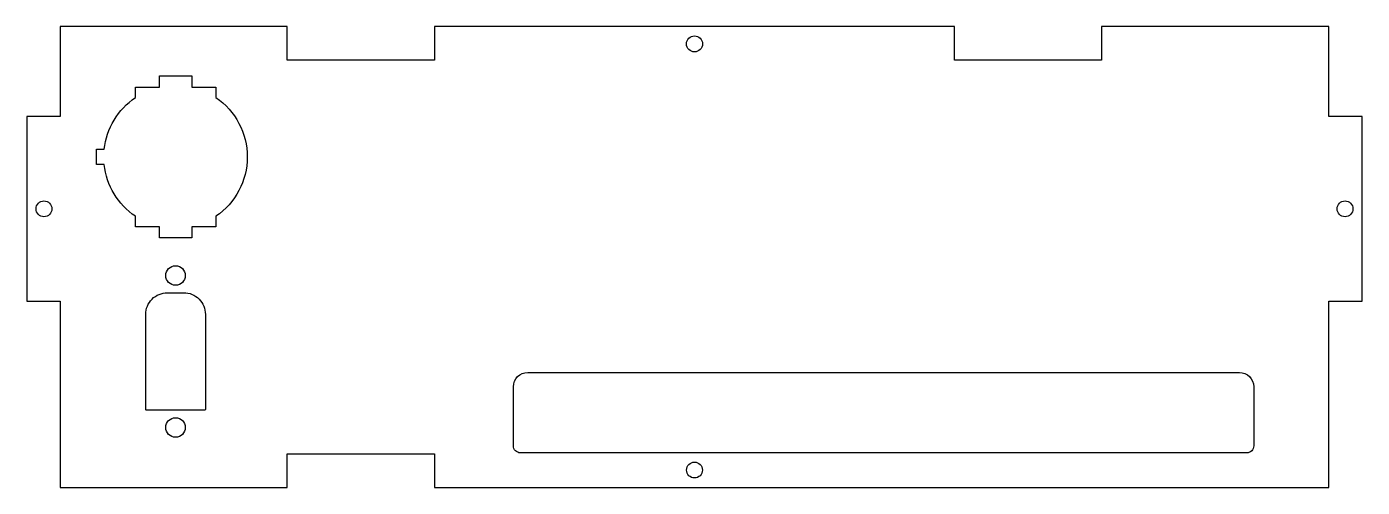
# Model space of a CAD drawing. Header units: millimetres. Extents: x -90 to 90, y -31 to 31.
import ezdxf

# ---------------------------------------------------------------- set-up
doc = ezdxf.new("R2010")
doc.units = ezdxf.units.MM
doc.layers.add('CUTOUTS', color=1, linetype='CONTINUOUS')
doc.layers.add('PERIMETER', color=5, linetype='CONTINUOUS')

msp = doc.modelspace()

# ---------------------------------------------------------------- linework, layer by layer
at = {"layer": 'CUTOUTS'}
for points in [[(-67.82, 2.58), (-72.17, 2.58), (-72.17, 4.08), (-75.42, 4.08), (-75.42, 5.49, -0.220837), (-79.62, 12.48), (-80.68, 12.48), (-80.68, 14.53), (-79.62, 14.53, -0.220837), (-75.42, 21.51), (-75.42, 22.93), (-72.17, 22.93), (-72.17, 24.43), (-67.82, 24.43), (-67.82, 22.93), (-64.57, 22.93), (-64.57, 21.51, -0.530525), (-64.57, 5.49), (-64.57, 4.08), (-67.82, 4.08)], [(-65.97, -7.75), (-65.97, -20.55, -0.414214), (-66.1, -20.67), (-73.9, -20.67, -0.414214), (-74.02, -20.55), (-74.02, -7.75, -0.414214), (-71.1, -4.82), (-68.9, -4.82, -0.414214)], [(-24.42, -25.5), (-24.42, -17.5, -0.414214), (-22.5, -15.57), (73.5, -15.57, -0.414214), (75.43, -17.5), (75.43, -25.5, -0.414214), (74.5, -26.42), (-23.5, -26.42, -0.414214)]]:
    msp.add_lwpolyline(points, format="xyb", close=True, dxfattribs=at)
for centre, radius in [((0, 28.75), 1.08), ((-87.75, 6.5), 1.07), ((87.75, 6.5), 1.07), ((-70, -2.5), 1.32), ((-70, -23), 1.32), ((0, -28.75), 1.07)]:
    msp.add_circle(centre, radius, dxfattribs=at)
at = {"layer": 'PERIMETER'}
msp.add_lwpolyline([(90.08, -5.98), (90.08, 18.98), (85.58, 18.98), (85.58, 31.08), (54.92, 31.08), (54.92, 26.57), (35.07, 26.57), (35.07, 31.08), (-35.08, 31.08), (-35.08, 26.57), (-54.93, 26.57), (-54.93, 31.08), (-85.57, 31.08), (-85.57, 18.98), (-90.07, 18.98), (-90.07, -5.98), (-85.57, -5.98), (-85.57, -31.08), (-54.93, -31.08), (-54.93, -26.57), (-35.08, -26.57), (-35.08, -31.08), (85.58, -31.08), (85.58, -5.98)], close=True, dxfattribs=at)

doc.saveas('drawing.dxf')
